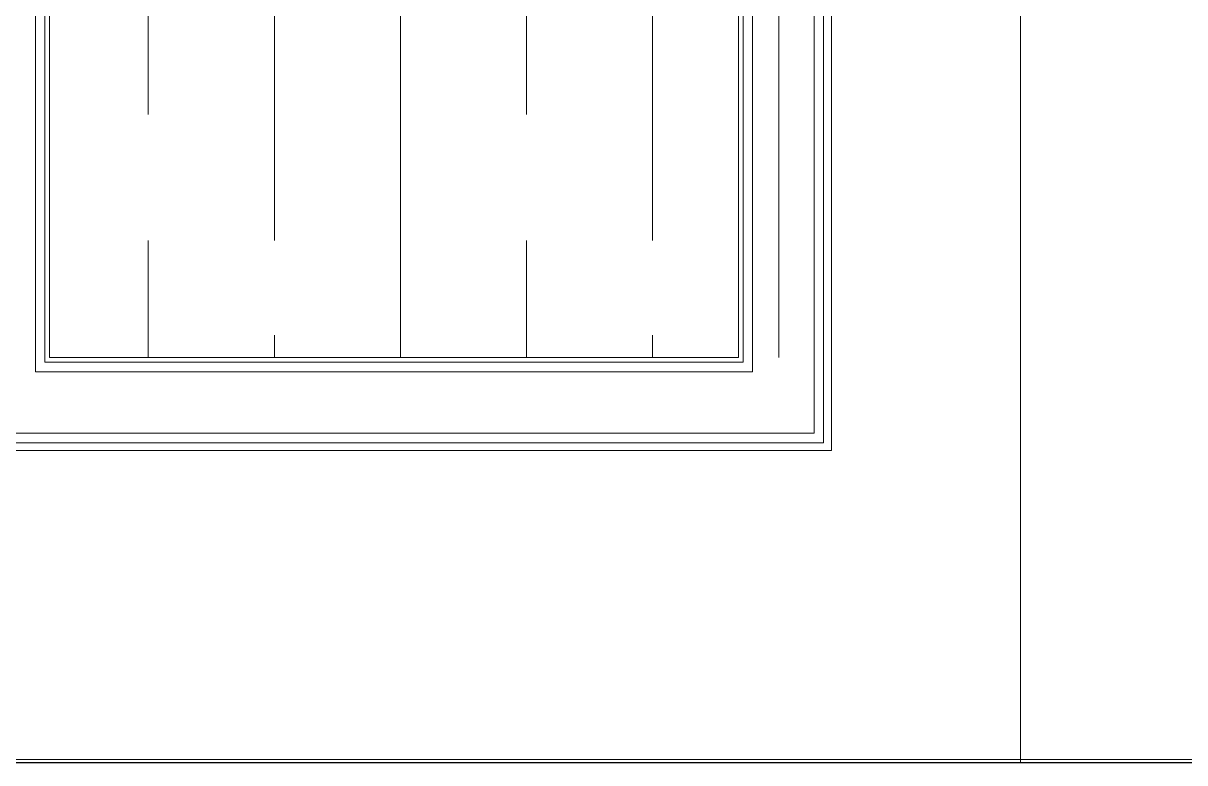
# Model space of a CAD drawing. Header units: millimetres. Extents: x -10942 to 92711, y -16583 to 30009.
# Drawn here: x 14094 to 14831, y 3 to 472 of the extents above; entities that cross this region are included whole.
import ezdxf

# ---------------------------------------------------------------- set-up
doc = ezdxf.new("R2010")
doc.units = ezdxf.units.MM
doc.header["$LTSCALE"] = 1000
doc.header["$MEASUREMENT"] = 0
doc.layers.add('8', color=8, linetype='Continuous')
doc.layers.add('WOOD', color=23, linetype='Continuous')
doc.layers.add('DIM 2', color=3, linetype='Continuous', lineweight=18)

# ---------------------------------------------------------------- blocks, each defined once
blk = doc.blocks.new('WD-13 NEW')
at = {"layer": '8', "lineweight": 0}
h = blk.add_hatch(dxfattribs=at)
h.set_pattern_fill('GOST_WOOD', color=256, scale=40)
h.set_pattern_definition([(90, (407746.27, 109853.57), (-240, -1e-14), [400, -80]), (90, (407666.27, 109773.57), (-240, -1e-14), [240, -60, 120, -60]), (90, (407586.27, 109653.57), (-240, -1e-14), [400, -80])])
h.paths.add_polyline_path([(373035.87, 110174.87), (372543.87, 110174.87), (372543.87, 109519.87), (373035.87, 109519.87)])
at = {"layer": 'WOOD', "lineweight": 0}
blk.add_line((371461.55, 109262.87), (373361.19, 109262.87), dxfattribs=at)
for points in [[(372419.87, 111807.87), (372419.87, 109262.87)], [(373214.87, 109264.87), (371631.55, 109264.87)]]:
    blk.add_lwpolyline(points, dxfattribs=at)
for points in [[(373094.87, 109460.87), (372539.87, 109460.87), (372539.87, 111750.87), (373094.87, 111750.87)], [(373089.87, 109465.87), (372544.87, 109465.87), (372544.87, 111745.87), (373089.87, 111745.87)], [(373083.87, 109471.87), (372550.87, 109471.87), (372550.87, 111739.87), (373083.87, 111739.87)], [(372589.87, 109510.87), (372589.87, 110183.87), (373044.87, 110183.87), (373044.87, 109510.87)], [(372595.85, 109516.85), (372595.85, 110177.88), (373038.88, 110177.88), (373038.88, 109516.85)], [(372598.87, 109519.87), (372598.87, 110174.87), (373035.87, 110174.87), (373035.87, 109519.87)]]:
    blk.add_lwpolyline(points, close=True, dxfattribs=at)

msp = doc.modelspace()

# ---------------------------------------------------------------- linework, layer by layer
at = {"layer": '8', "color": 1}
msp.add_lwpolyline([(-19.22, 14341.63), (18611.5, 14341.63), (18611.5, 2.54), (-19.22, 2.54)], close=True, dxfattribs=at)

# ---------------------------------------------------------------- block references
at = {"layer": 'DIM 2', "xscale": -1, "rotation": 359.9999999999999}
msp.add_blockref('WD-13 NEW', (387146.89, -109260.33, 0), dxfattribs=at)

doc.saveas('drawing.dxf')
